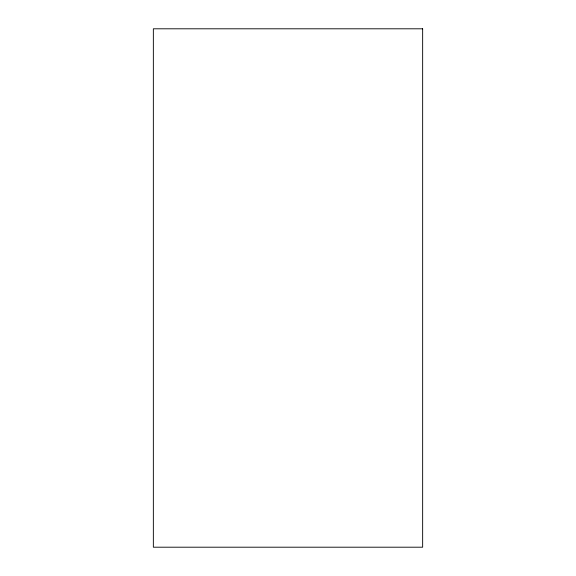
<?xml version="1.0" encoding="UTF-8"?>
<svg xmlns="http://www.w3.org/2000/svg" width="576" height="576" viewBox="0 0 576 576"><rect width="100%" height="100%" fill="white"/><g stroke="black" fill="none" stroke-linecap="round" stroke-linejoin="round"><path stroke-width="0.86" d="M422.647 28.8L153.353 28.8L153.353 547.2L422.647 547.2L422.647 28.8"/></g></svg>
